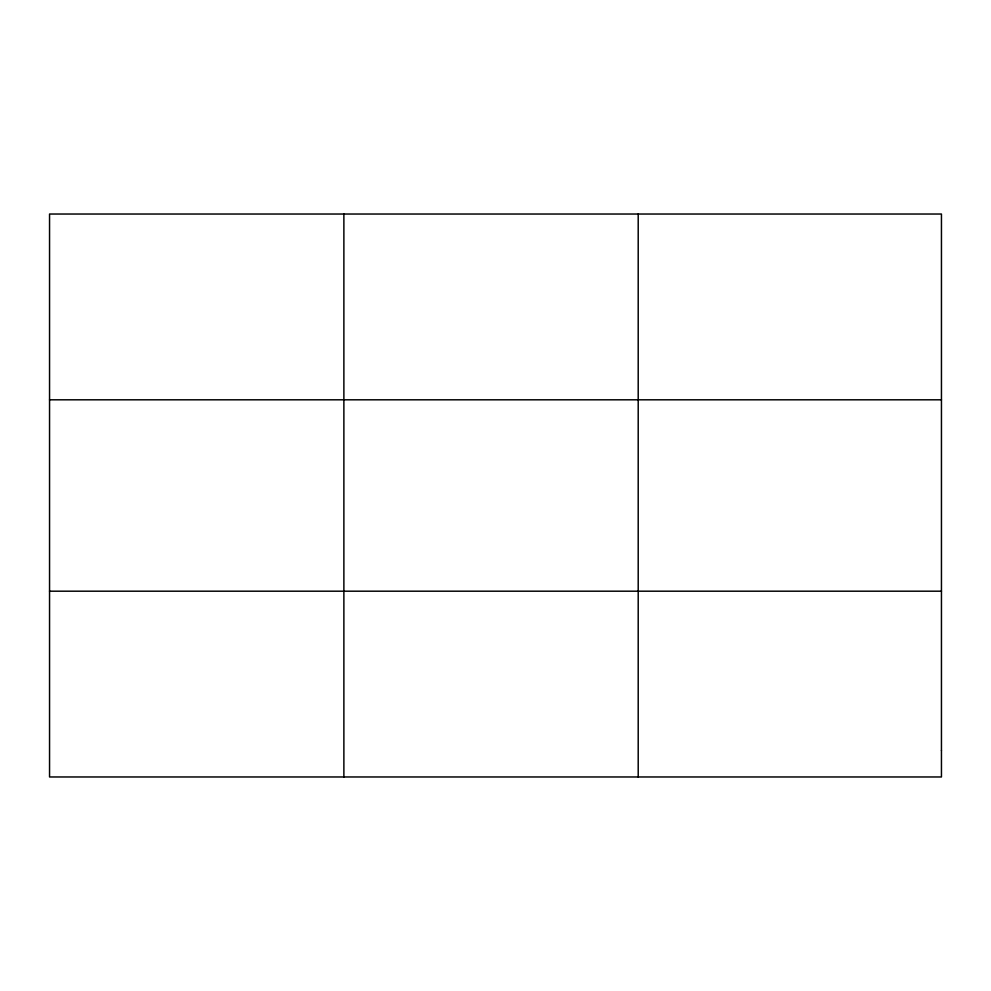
<?xml version="1.0" encoding="UTF-8"?>
<svg xmlns="http://www.w3.org/2000/svg" width="991" height="991" viewBox="0 0 991 991"><rect width="100%" height="100%" fill="white"/><g stroke="black" fill="none" stroke-linecap="round" stroke-linejoin="round"><path stroke-width="1.49" d="M343.877 776.969L343.877 214.031M638.204 776.969L638.204 214.031M49.55 399.807L941.45 399.807M49.55 591.193L941.45 591.193M941.45 750.422L941.45 776.969L49.55 776.969L49.55 214.031L941.45 214.031L941.45 750.422"/></g></svg>
